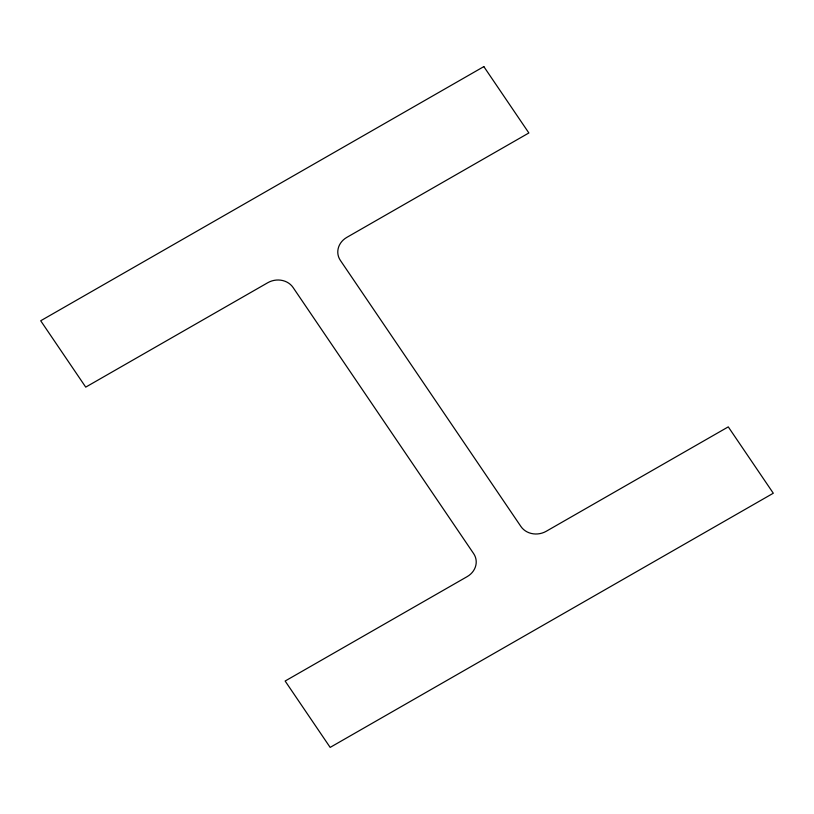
<?xml version="1.0" encoding="UTF-8"?>
<svg xmlns="http://www.w3.org/2000/svg" width="814" height="814" viewBox="0 0 814 814"><rect width="100%" height="100%" fill="white"/><g stroke="black" fill="none" stroke-linecap="round" stroke-linejoin="round"><path stroke-width="1.22" d="M483.842 66.606L40.7 320.767L85.724 387.128L267.765 282.723A18.549 16.514 -11.7 0 1 293.071 287.484L473.646 553.632A18.549 16.514 -11.7 0 1 467.165 576.627L285.134 681.033L330.158 747.394L773.3 493.233L728.276 426.872L546.235 531.277A18.549 16.514 -11.7 0 1 520.929 526.516L340.354 260.368A18.549 16.514 -11.7 0 1 346.835 237.373L528.866 132.967L483.842 66.606"/></g></svg>
